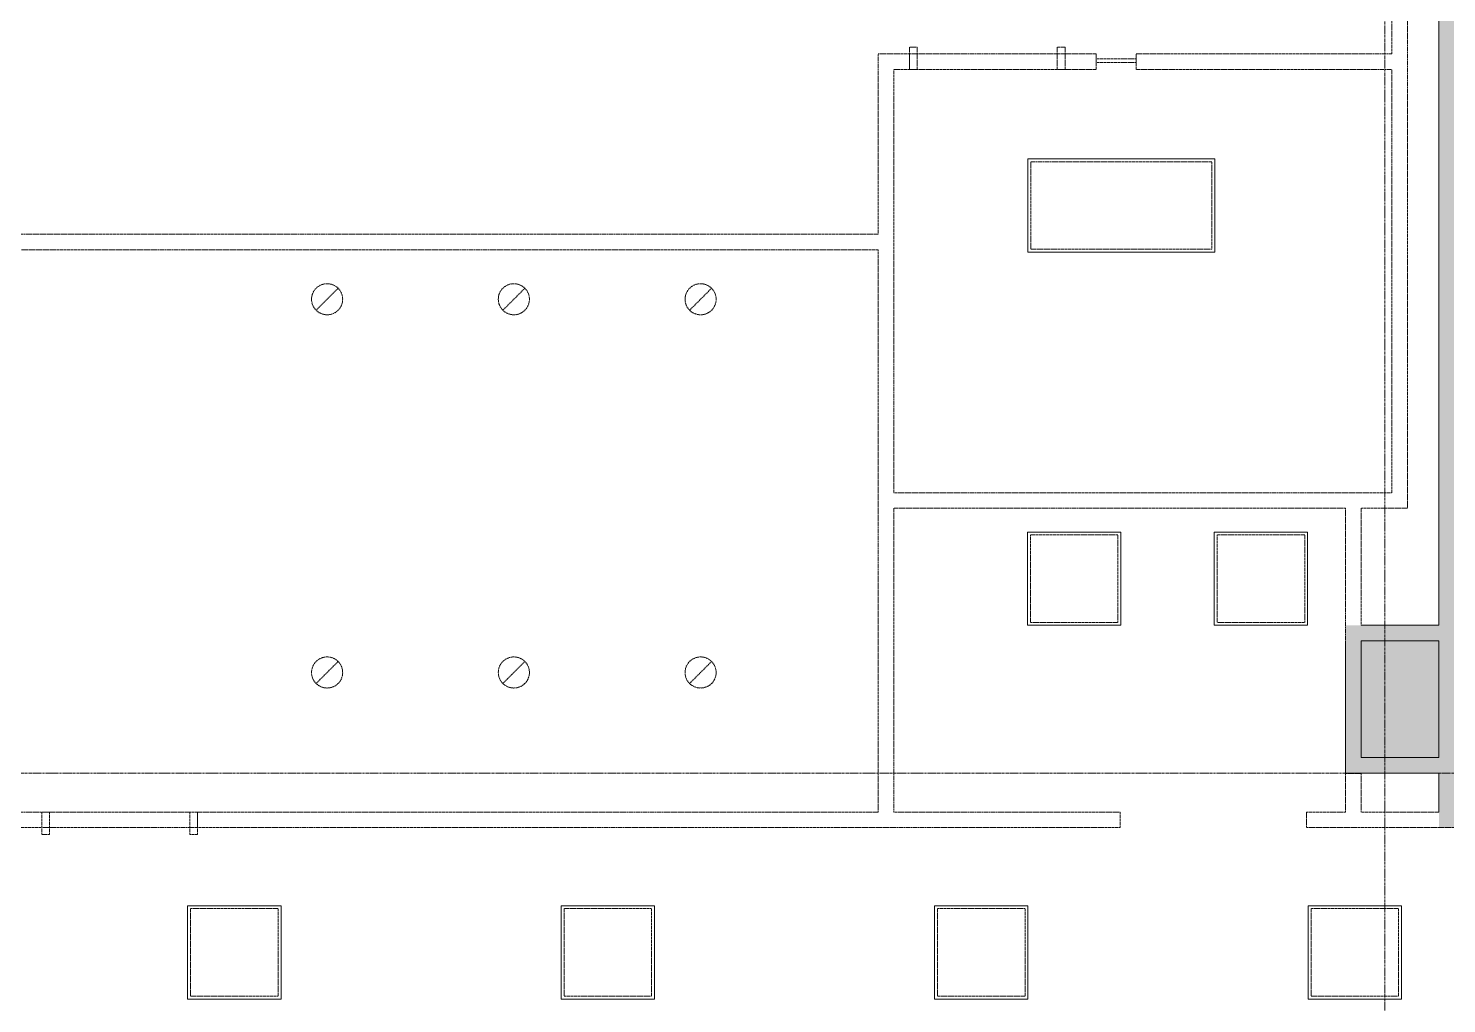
# Model space of a CAD drawing. Header units: inches. Extents: x -1263 to 2214, y -160 to 2229.
# Drawn here: x -766 to -401.5, y 1190.9 to 1441.7 of the extents above; entities that cross this region are included whole.
import ezdxf

# ---------------------------------------------------------------- set-up
doc = ezdxf.new("R2010")
doc.units = ezdxf.units.IN
doc.header["$MEASUREMENT"] = 0
doc.linetypes.add('Demolished', pattern=[0.1875, 0.125, -0.0625])
doc.linetypes.add('Grid Line 1_2_', pattern=[0.875, 0.5, -0.125, 0.125, -0.125])
for name, color, linetype, lineweight in [('A-CLNG', 13, 'Continuous', 13), ('A-DETL-GENF', 92, 'Continuous', 9), ('A-DOOR', 31, 'Demolished', 9), ('A-DOOR-FRAM', 31, 'Demolished', 20), ('A-GLAZ-CURT', 52, 'Demolished', 9), ('A-WALL', 113, 'Demolished', 9), ('A-WALL-PATT', 111, 'Continuous', 13), ('E-LITE-EQPM', 33, 'Demolished', 9), ('S-GRID', 1, 'Continuous', 9)]:
    doc.layers.add(name, color=color, linetype=linetype, lineweight=lineweight)

# ---------------------------------------------------------------- blocks, each defined once
blk = doc.blocks.new('Single Flush - OTJ_SOLIDFLUSH_ALUM-4837881-6TH FLOOR RCP DEMO')
at = {"layer": 'A-DOOR-FRAM', "color": 250}
for p, q in [((-20, -3.75), (-20, 2)), ((-20, 2), (-18, 2)), ((-18, -3.75), (-18, 2)), ((18.000004, -3.75), (18.000004, 2)), ((18.000004, 2), (20.000004, 2)), ((20.000004, -3.75), (20.000004, 2)), ((-20, -3.75), (-18, -3.75)), ((18.000004, -3.75), (20.000004, -3.75))]:
    blk.add_line(p, q, dxfattribs=at)
blk = doc.blocks.new('Single Flush - OTJ_SOLIDFLUSH_ALUM-4837941-6TH FLOOR RCP DEMO')
at = {"layer": 'A-DOOR-FRAM', "color": 250}
for p, q in [((-20, 3.75), (-20, -2)), ((-20, 3.75), (-18, 3.75)), ((-18, 3.75), (-18, -2)), ((18.000004, 3.75), (18.000004, -2)), ((18.000004, 3.75), (20.000004, 3.75)), ((20.000004, 3.75), (20.000004, -2)), ((-20, -2), (-18, -2)), ((18.000004, -2), (20.000004, -2))]:
    blk.add_line(p, q, dxfattribs=at)
blk = doc.blocks.new('System Panel - Glazed-4971419-6TH FLOOR RCP DEMO')
at = {"layer": 'A-GLAZ-CURT', "color": 250, "lineweight": 20}
for p, q in [((-5.125, -1.75), (-5.125, -0.75)), ((-5.125, -0.75), (5.125, -0.75)), ((5.125, -1.75), (-5.125, -1.75)), ((5.125, -0.75), (5.125, -1.75))]:
    blk.add_line(p, q, dxfattribs=at)
blk = doc.blocks.new('L-Recessed Circular - Downlight - 8_-4935058-6TH FLOOR RCP DEMO')
at = {"layer": 'E-LITE-EQPM', "color": 7}
for q in [(-2.83, -2.83), (2.83, 2.83)]:
    blk.add_line((0, 0), q, dxfattribs=at)
for start, end in [(360, 180), (180, 360)]:
    blk.add_arc((0, 0), 4, start, end, dxfattribs=at)
blk = doc.blocks.new('FAR22_CH - FAR24_CH-5125636-6TH FLOOR RCP DEMO')
at = {"layer": 'A-DETL-GENF', "color": 7, "linetype": 'Demolished'}
for p, q in [((0, 0), (48, 0)), ((0, -24), (0, 0)), ((0.75, -0.75), (0.75, -23.25)), ((47.25, -0.75), (0.75, -0.75)), ((47.25, -23.25), (47.25, -0.75)), ((48, 0), (48, -24)), ((48, -24), (0, -24)), ((0.75, -23.25), (47.25, -23.25))]:
    blk.add_line(p, q, dxfattribs=at)
blk = doc.blocks.new('FAR22_CH - FAR22_CH-4992025-6TH FLOOR RCP DEMO')
at = {"layer": 'A-DETL-GENF', "color": 7, "linetype": 'Demolished'}
for p, q in [((0, 0), (24, 0)), ((0, -24), (0, 0)), ((0.75, -0.75), (0.75, -23.25)), ((23.25, -0.75), (0.75, -0.75)), ((23.25, -23.25), (23.25, -0.75)), ((24, 0), (24, -24)), ((24, -24), (0, -24)), ((0.75, -23.25), (23.25, -23.25))]:
    blk.add_line(p, q, dxfattribs=at)

msp = doc.modelspace()

# ---------------------------------------------------------------- hatches: boundary and pattern name
at = {"layer": 'A-DETL-GENF'}
h = msp.add_hatch(color=9, dxfattribs=at)
h.paths.add_polyline_path([(38.24, 1240.16), (70.77, 1240.16), (70.77, 1265.21), (58.74, 1265.21), (58.74, 1579.31), (70.77, 1579.31), (70.77, 1607.3), (-48.23, 1607.3), (-48.23, 1620.31), (-277.42, 1620.31), (-277.42, 1541.26), (-249.39, 1541.26), (-249.39, 1598.34), (24.69, 1598.34), (24.69, 1541.26), (52.78, 1541.26), (52.78, 1411.26), (24.69, 1411.26), (24.69, 1357.25), (50.71, 1357.25), (50.71, 1277.19), (-67.38, 1277.19), (-67.38, 1240.16), (-41.77, 1240.16), (-41.77, 1259.14), (38.24, 1259.14), (38.24, 1245.16)], flags=0)
h.paths.add_polyline_path([(-381.47, 1240.16), (-381.47, 1256.22), (-377.47, 1256.22), (-377.47, 1256.27), (-381.5, 1256.27), (-381.5, 1620.31), (-399.46, 1620.31), (-399.46, 1240.16), (-384.9, 1240.16)], flags=0)
h.paths.add_polyline_path([(185.83, 1240.16), (672.96, 1240.16), (672.96, 1620.31), (654.76, 1620.31), (654.76, 1257.23), (377.16, 1257.26), (377.16, 1309.64), (293.77, 1309.64), (293.77, 1263.25), (188.78, 1263.25), (188.78, 1296.73), (193.78, 1296.73), (193.78, 1268.25), (288.77, 1268.25), (288.77, 1368.22), (193.78, 1368.22), (193.78, 1339.23), (188.78, 1339.23), (188.78, 1401.01), (193.78, 1401.01), (193.78, 1372.22), (288.77, 1372.22), (288.77, 1472.3), (193.78, 1472.3), (193.78, 1443.51), (188.78, 1443.51), (188.78, 1505.06), (193.78, 1505.06), (193.78, 1476.3), (288.77, 1476.3), (288.77, 1576.29), (193.78, 1576.29), (193.78, 1547.56), (188.78, 1547.56), (188.78, 1575.31), (188.64, 1575.28), (188.64, 1547.76), (182.73, 1547.76), (182.73, 1504.24), (188.64, 1504.24), (188.64, 1444.18), (182.73, 1444.18), (182.73, 1400.24), (188.64, 1400.24), (188.64, 1339.74), (182.73, 1339.74), (182.73, 1296.76), (188.64, 1296.73), (188.64, 1265.21), (174.75, 1265.21), (174.75, 1240.16), (182.73, 1240.16)], flags=0)
h.paths.add_polyline_path([(-244.39, 1242.23), (-222.89, 1242.23), (-222.89, 1276.12), (-227.66, 1276.12), (-227.66, 1281.12), (-206.62, 1281.12), (-206.62, 1276.12), (-217.89, 1276.12), (-217.89, 1242.23), (-155.35, 1242.23), (-155.35, 1276.12), (-166.62, 1276.12), (-166.62, 1281.12), (-155.35, 1281.12), (-155.35, 1310.78), (-150.35, 1310.78), (-150.35, 1350.78), (-155.35, 1350.78), (-155.35, 1353.28), (-203.29, 1353.28), (-203.29, 1358.28), (-124.37, 1358.28), (-124.37, 1395.21), (-143.37, 1395.21), (-143.37, 1396.21), (-124.37, 1396.21), (-124.37, 1429.24), (-143.37, 1429.24), (-143.37, 1430.24), (-124.37, 1430.24), (-124.37, 1463.28), (-185.43, 1463.28), (-185.43, 1468.32), (-184.43, 1468.32), (-184.43, 1464.28), (-124.37, 1464.28), (-124.37, 1497.32), (-184.43, 1497.32), (-184.43, 1492.32), (-185.43, 1492.32), (-185.43, 1502.82), (-184.43, 1502.82), (-184.43, 1498.32), (-124.37, 1498.32), (-124.37, 1531.27), (-184.39, 1531.27), (-184.39, 1532.27), (-124.37, 1532.27), (-124.37, 1593.34), (-184.43, 1593.34), (-184.43, 1588.84), (-185.43, 1588.84), (-185.43, 1593.34), (-245.39, 1593.34), (-245.39, 1537.26), (-271.43, 1537.26), (-271.43, 1415.26), (-245.39, 1415.26), (-245.39, 1353.25), (-277.45, 1353.25), (-277.42, 1281.12), (-267.66, 1281.12), (-267.66, 1276.12), (-272.42, 1276.12), (-272.42, 1242.23), (-269.2, 1242.23)], flags=0)
h.paths.add_polyline_path([(-405.98, 1254.15), (-403.46, 1254.15), (-403.46, 1284.19), (-423.43, 1284.19), (-423.43, 1254.15), (-415.54, 1254.15)], flags=0)
h.paths.add_polyline_path([(-371.5, 1256.27), (-331.5, 1256.27), (-331.5, 1262.27), (-283.45, 1262.27), (-283.45, 1508.33), (-375.5, 1508.33), (-375.5, 1262.27), (-371.5, 1262.27)], flags=0)
h.paths.add_polyline_path([(649.76, 1262.23), (649.76, 1359.16), (556.01, 1359.16), (556.01, 1262.23), (591.17, 1262.23)], flags=0)
h.paths.add_polyline_path([(382.66, 1262.76), (551.01, 1262.76), (550.98, 1619.36), (432.35, 1619.36), (432.35, 1624.31), (386.35, 1624.31), (386.35, 1619.36), (382.66, 1619.36), (382.66, 1379.39), (378.04, 1379.39), (378.04, 1531.32), (293.77, 1531.32), (293.77, 1315.14), (378.04, 1315.14), (378.04, 1339.39), (382.66, 1339.39), (382.66, 1269.21)], flags=0)
h.paths.add_polyline_path([(6.2, 1281.19), (46.71, 1281.19), (46.7, 1353.25), (20.69, 1353.28), (20.69, 1415.26), (46.78, 1415.26), (46.78, 1537.26), (20.69, 1537.26), (20.69, 1593.34), (-39.36, 1593.34), (-39.36, 1588.84), (-40.36, 1588.84), (-40.36, 1593.34), (-100.33, 1593.34), (-100.33, 1532.27), (-40.36, 1532.27), (-40.36, 1552.84), (-39.36, 1552.84), (-39.36, 1525.82), (-40.36, 1525.82), (-40.36, 1531.27), (-100.33, 1531.27), (-100.33, 1498.32), (-40.36, 1498.32), (-40.36, 1501.82), (-39.36, 1501.82), (-39.36, 1492.8), (-40.36, 1492.8), (-40.36, 1497.32), (-100.33, 1497.32), (-100.33, 1464.28), (-40.36, 1464.28), (-40.36, 1468.8), (-39.36, 1468.8), (-39.36, 1457.99), (-40.36, 1457.99), (-40.36, 1463.28), (-100.33, 1463.28), (-100.33, 1430.24), (-40.36, 1430.24), (-40.36, 1433.99), (-39.36, 1433.99), (-39.36, 1424.72), (-40.36, 1424.72), (-40.36, 1429.24), (-100.33, 1429.24), (-100.33, 1396.21), (-40.36, 1396.21), (-40.36, 1400.72), (-39.36, 1400.72), (-39.36, 1389.71), (-40.36, 1389.71), (-40.36, 1395.21), (-100.33, 1395.21), (-100.33, 1358.28), (-40.36, 1358.28), (-40.36, 1365.71), (-39.36, 1365.71), (-39.36, 1358.28), (-21.72, 1358.28), (-21.72, 1353.28), (-66.38, 1353.28), (-66.38, 1350.78), (-71.38, 1350.78), (-71.38, 1310.78), (-66.38, 1310.78), (-66.38, 1281.19), (-16.84, 1281.19)], flags=0)
h.paths.add_polyline_path([(-249.39, 1357.25), (-249.39, 1411.26), (-271.43, 1411.26), (-271.43, 1411.21), (-277.43, 1411.21), (-277.45, 1357.25)], flags=0)
h.paths.add_polyline_path([(-118.17, 1358.28), (-104.33, 1358.28), (-104.33, 1593.34), (-120.37, 1593.34), (-120.37, 1358.28)], flags=0)
h.paths.add_polyline_path([(591.17, 1364.16), (648.76, 1364.16), (648.76, 1618.33), (642.76, 1618.33), (642.76, 1624.31), (602.76, 1624.31), (602.76, 1618.33), (556.98, 1618.33), (556.98, 1364.16)], flags=0)
h.paths.add_polyline_path([(-354.62, 1513.33), (-282.42, 1513.33), (-282.42, 1574.27), (-376.5, 1574.27), (-376.5, 1513.33), (-375.5, 1513.33)], flags=0)
h.paths.add_polyline_path([(-185.43, 1526.82), (-185.43, 1552.84), (-184.43, 1552.84), (-184.43, 1526.82)], flags=0)
h.paths.add_polyline_path([(293.77, 1536.32), (378.04, 1536.32), (378.04, 1619.36), (375.35, 1619.36), (375.35, 1624.31), (329.35, 1624.31), (329.35, 1619.36), (317.86, 1619.36), (317.86, 1595.36), (293.77, 1595.36), (293.77, 1576.29)], flags=0)
h.paths.add_polyline_path([(676.96, 1576.19), (697.02, 1576.19), (697.02, 1606.14), (676.96, 1606.14), (676.96, 1583.89)], flags=0)
h.paths.add_polyline_path([(-287.06, 1579.27), (-281.42, 1579.27), (-281.42, 1620.31), (-297.96, 1620.31), (-297.96, 1624.31), (-360.96, 1624.31), (-360.96, 1620.31), (-377.5, 1620.31), (-377.5, 1579.27), (-354.62, 1579.27)], flags=0)
h.paths.add_polyline_path([(182.73, 1579.31), (188.78, 1579.31), (188.78, 1598.25), (293.63, 1598.25), (293.63, 1599.36), (313.86, 1599.36), (313.86, 1620.31), (295.85, 1620.31), (295.85, 1607.3), (174.75, 1607.3), (174.75, 1579.31), (182.64, 1579.31)], flags=0)
h.paths.add_polyline_path([(288.77, 1580.29), (288.77, 1593.25), (193.78, 1593.25), (193.78, 1580.29), (281.96, 1580.29)], flags=0)
at = {"layer": 'A-WALL-PATT', "lineweight": 9}
for points in [[(-403.46, 1236.16), (-399.46, 1236.16), (-399.46, 1624.31), (-403.46, 1624.31), (-403.46, 1240.16)], [(-403.46, 1284.19), (-403.46, 1288.19), (-427.43, 1288.19), (-427.43, 1284.19), (-415.54, 1284.19)], [(-423.43, 1254.15), (-423.43, 1284.19), (-427.43, 1284.19), (-427.43, 1254.15)], [(-415.54, 1250.15), (-403.46, 1250.15), (-403.46, 1254.15), (-427.43, 1254.15), (-427.43, 1250.15), (-422.18, 1250.15)]]:
    msp.add_hatch(color=7, dxfattribs=at).paths.add_polyline_path(points, flags=0)

# ---------------------------------------------------------------- linework, layer by layer
at = {"layer": 'A-CLNG', "color": 7, "linetype": 'Demolished', "lineweight": 9}
for p, q in [((-461.07, 1408.19), (-509.07, 1408.19)), ((-509.07, 1408.19), (-509.07, 1384.19)), ((-461.07, 1384.19), (-461.07, 1408.19)), ((-509.07, 1384.19), (-461.07, 1384.19)), ((-485.2, 1312.19), (-509.2, 1312.19)), ((-509.2, 1312.19), (-509.2, 1288.19)), ((-485.2, 1288.19), (-485.2, 1312.19)), ((-437.2, 1312.19), (-461.2, 1312.19)), ((-461.2, 1312.19), (-461.2, 1288.19)), ((-437.2, 1288.19), (-437.2, 1312.19)), ((-509.2, 1288.19), (-485.2, 1288.19)), ((-461.2, 1288.19), (-437.2, 1288.19)), ((-427.43, 1250.15), (-427.43, 1250.1)), ((-701.07, 1216.06), (-725.07, 1216.06)), ((-725.07, 1216.06), (-725.07, 1192.06)), ((-701.07, 1192.06), (-701.07, 1216.06)), ((-605.07, 1216.06), (-629.07, 1216.06)), ((-629.07, 1216.06), (-629.07, 1192.06)), ((-605.07, 1192.06), (-605.07, 1216.06)), ((-509.07, 1216.06), (-533.07, 1216.06)), ((-533.07, 1216.06), (-533.07, 1192.06)), ((-509.07, 1192.06), (-509.07, 1216.06)), ((-413.07, 1216.06), (-437.07, 1216.06)), ((-437.07, 1216.06), (-437.07, 1192.06)), ((-413.07, 1192.06), (-413.07, 1216.06)), ((-725.07, 1192.06), (-701.07, 1192.06)), ((-629.07, 1192.06), (-605.07, 1192.06)), ((-533.07, 1192.06), (-509.07, 1192.06)), ((-437.07, 1192.06), (-413.07, 1192.06))]:
    msp.add_line(p, q, dxfattribs=at)
for centre, start, end in [((-689.22, 1372.06), 0, 180), ((-641.22, 1372.06), 0, 180), ((-593.22, 1372.06), 0, 180), ((-689.22, 1372.06), 180, 0), ((-641.22, 1372.06), 180, 0), ((-593.22, 1372.06), 180, 0), ((-689.22, 1276.06), 0, 180), ((-641.22, 1276.06), 0, 180), ((-593.22, 1276.06), 0, 180), ((-689.22, 1276.06), 180, 0), ((-641.22, 1276.06), 180, 0), ((-593.22, 1276.06), 180, 0)]:
    msp.add_arc(centre, 4, start, end, dxfattribs=at)
at = {"layer": 'A-WALL', "color": 250, "lineweight": 20}
for p, q in [((-415.54, 1435.16), (-415.54, 1620.31)), ((-411.54, 1620.31), (-411.54, 1318.28)), ((-547.55, 1388.79), (-547.55, 1435.16)), ((-547.55, 1435.16), (-539.55, 1435.16)), ((-539.55, 1435.16), (-539.55, 1431.16)), ((-499.55, 1431.16), (-499.55, 1435.16)), ((-499.55, 1435.16), (-491.55, 1435.16)), ((-491.55, 1435.16), (-491.55, 1431.16)), ((-481.3, 1431.16), (-481.3, 1435.16)), ((-481.3, 1435.16), (-415.54, 1435.16)), ((-543.55, 1431.16), (-543.55, 1322.28)), ((-539.55, 1431.16), (-543.55, 1431.16)), ((-491.55, 1431.16), (-499.55, 1431.16)), ((-415.54, 1431.16), (-481.3, 1431.16)), ((-415.54, 1322.28), (-415.54, 1431.16)), ((-782.59, 1388.79), (-547.55, 1388.79)), ((-547.55, 1384.79), (-782.59, 1384.79)), ((-547.55, 1240.16), (-547.55, 1384.79)), ((-543.55, 1322.28), (-415.54, 1322.28)), ((-427.43, 1318.28), (-543.55, 1318.28)), ((-543.55, 1318.28), (-543.55, 1240.16)), ((-427.43, 1284.19), (-427.43, 1318.28)), ((-411.54, 1318.28), (-423.43, 1318.28)), ((-423.43, 1318.28), (-423.43, 1288.19)), ((-427.43, 1240.16), (-427.43, 1250.1)), ((-427.43, 1250.1), (-423.43, 1250.1)), ((-423.43, 1250.1), (-423.43, 1240.16)), ((-957.64, 1240.16), (-762.55, 1240.16)), ((-762.55, 1240.16), (-762.55, 1236.16)), ((-722.55, 1240.16), (-547.55, 1240.16)), ((-722.55, 1236.16), (-722.55, 1240.16)), ((-543.55, 1240.16), (-485.4, 1240.16)), ((-485.4, 1240.16), (-485.4, 1236.16)), ((-437.46, 1236.16), (-437.46, 1240.16)), ((-437.46, 1240.16), (-427.43, 1240.16)), ((-423.43, 1240.16), (-403.46, 1240.16)), ((-762.55, 1236.16), (-961.64, 1236.16)), ((-485.4, 1236.16), (-722.55, 1236.16)), ((-392.47, 1236.16), (-437.46, 1236.16))]:
    msp.add_line(p, q, dxfattribs=at)
at = {"layer": 'A-WALL', "color": 8, "linetype": 'Continuous', "lineweight": 20}
for p, q in [((-403.46, 1288.19), (-403.46, 1620.31)), ((-423.43, 1288.19), (-403.46, 1288.19)), ((-427.43, 1250.15), (-427.43, 1284.19)), ((-403.46, 1284.19), (-423.43, 1284.19)), ((-423.43, 1284.19), (-423.43, 1254.15)), ((-403.46, 1254.15), (-403.46, 1284.19)), ((-423.43, 1254.15), (-403.46, 1254.15)), ((-403.46, 1250.15), (-427.43, 1250.15)), ((-403.46, 1240.16), (-403.46, 1250.15))]:
    msp.add_line(p, q, dxfattribs=at)
at = {"layer": 'A-WALL', "color": 7}
for p, q in [((-499.55, 1435.16), (-539.55, 1435.16)), ((-539.55, 1431.16), (-499.55, 1431.16)), ((-722.55, 1240.16), (-762.55, 1240.16)), ((-762.55, 1236.16), (-722.55, 1236.16))]:
    msp.add_line(p, q, dxfattribs=at)
at = {"layer": 'S-GRID', "linetype": 'Grid Line 1_2_'}
for p, q in [((-417.37, 640.48), (-417.37, 2204.87)), ((-1262.83, 1250.15), (1480.44, 1250.15))]:
    msp.add_line(p, q, dxfattribs=at)

# ---------------------------------------------------------------- block references
at = {"layer": 'A-DOOR', "color": 7, "rotation": 180}
for name, p in [('Single Flush - OTJ_SOLIDFLUSH_ALUM-4837881-6TH FLOOR RCP DEMO', (-519.55, 1433.16)), ('Single Flush - OTJ_SOLIDFLUSH_ALUM-4837941-6TH FLOOR RCP DEMO', (-742.55, 1238.16))]:
    msp.add_blockref(name, p, dxfattribs=at)
at = {"layer": 'A-GLAZ-CURT', "color": 7, "rotation": 180}
msp.add_blockref('System Panel - Glazed-4971419-6TH FLOOR RCP DEMO', (-486.42, 1432.16), dxfattribs=at)
at = {"layer": 'E-LITE-EQPM', "color": 7}
for name, p in [('FAR22_CH - FAR24_CH-5125636-6TH FLOOR RCP DEMO', (-509.07, 1408.19)), ('L-Recessed Circular - Downlight - 8_-4935058-6TH FLOOR RCP DEMO', (-689.22, 1372.06)), ('L-Recessed Circular - Downlight - 8_-4935058-6TH FLOOR RCP DEMO', (-641.22, 1372.06)), ('L-Recessed Circular - Downlight - 8_-4935058-6TH FLOOR RCP DEMO', (-593.22, 1372.06)), ('FAR22_CH - FAR22_CH-4992025-6TH FLOOR RCP DEMO', (-509.2, 1312.19)), ('FAR22_CH - FAR22_CH-4992025-6TH FLOOR RCP DEMO', (-461.2, 1312.19)), ('L-Recessed Circular - Downlight - 8_-4935058-6TH FLOOR RCP DEMO', (-689.22, 1276.06)), ('L-Recessed Circular - Downlight - 8_-4935058-6TH FLOOR RCP DEMO', (-641.22, 1276.06)), ('L-Recessed Circular - Downlight - 8_-4935058-6TH FLOOR RCP DEMO', (-593.22, 1276.06)), ('FAR22_CH - FAR22_CH-4992025-6TH FLOOR RCP DEMO', (-725.07, 1216.06)), ('FAR22_CH - FAR22_CH-4992025-6TH FLOOR RCP DEMO', (-629.07, 1216.06)), ('FAR22_CH - FAR22_CH-4992025-6TH FLOOR RCP DEMO', (-533.07, 1216.06)), ('FAR22_CH - FAR22_CH-4992025-6TH FLOOR RCP DEMO', (-437.07, 1216.06))]:
    msp.add_blockref(name, p, dxfattribs=at)

doc.saveas('drawing.dxf')
